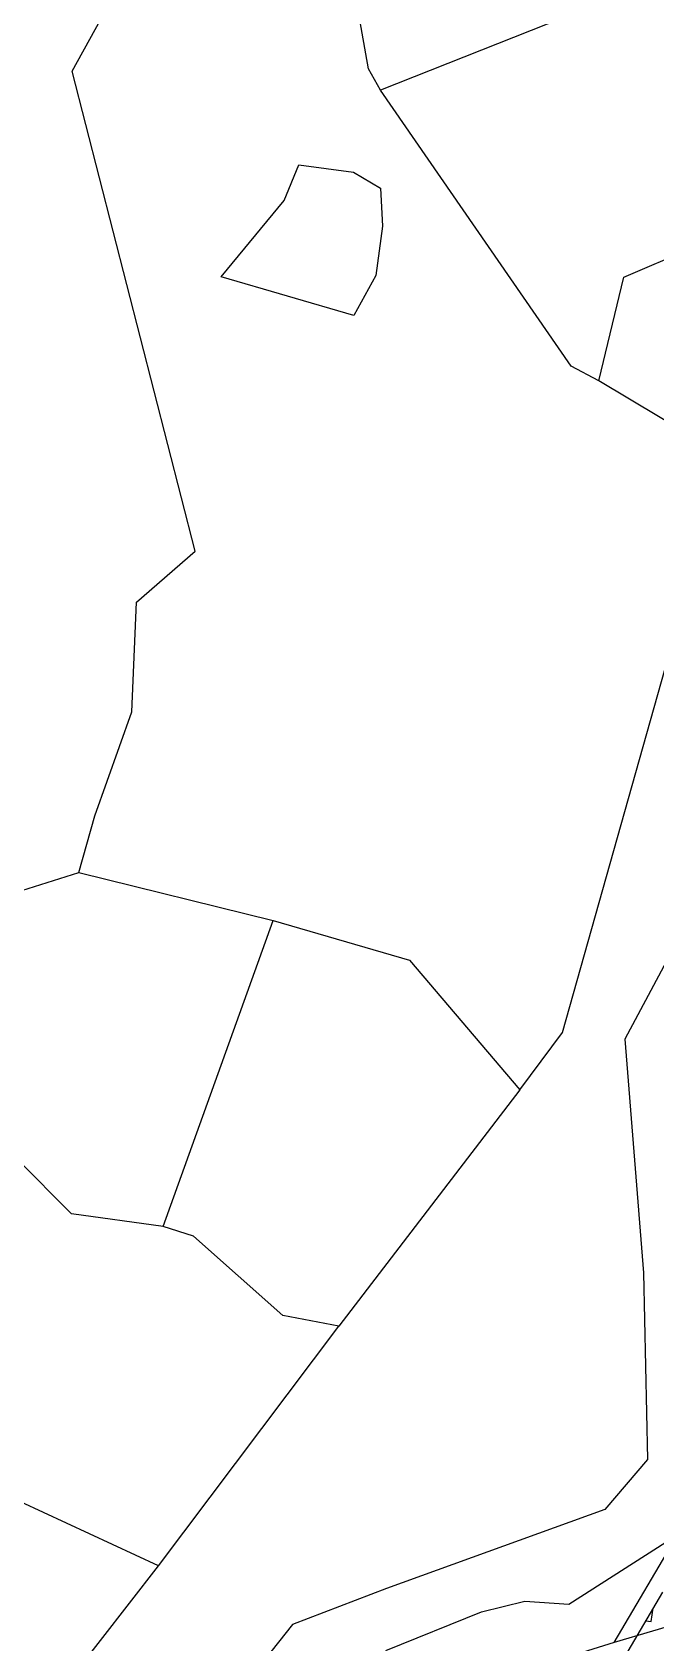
# Model space of a CAD drawing. Header units: metres. Extents: x 291974 to 293244, y 2020596 to 2023640.
# Drawn here: x 292271.9 to 292339.3, y 2020992 to 2021166 of the extents above; entities that cross this region are included whole.
import ezdxf

# ---------------------------------------------------------------- set-up
doc = ezdxf.new("R2010")
doc.units = ezdxf.units.M
doc.header["$MEASUREMENT"] = 0
for name, color, linetype in [('LINE_WATER', 4, 'Continuous'), ('POLY_HATCH', 12, 'Continuous'), ('POLY_PARCEL', 6, 'Continuous')]:
    doc.layers.add(name, color=color, linetype=linetype)

msp = doc.modelspace()

# ---------------------------------------------------------------- linework, layer by layer
at = {"layer": 'LINE_WATER'}
for p, q in [((292341.55, 2021067.73), (292335.92, 2021057.21)), ((292335.92, 2021057.21), (292337.93, 2021031.97)), ((292337.93, 2021031.97), (292338.39, 2021011.8)), ((292338.39, 2021011.8), (292333.75, 2021006.41)), ((292333.75, 2021006.41), (292310.17, 2020997.85)), ((292329.88, 2020996.16), (292341.67, 2021003.71)), ((292310.17, 2020997.85), (292300.01, 2020993.96)), ((292310.09, 2020991.16), (292320.44, 2020995.33)), ((292320.44, 2020995.33), (292325.11, 2020996.5)), ((292325.11, 2020996.5), (292329.88, 2020996.16)), ((292300.01, 2020993.96), (292295.48, 2020988.25))]:
    msp.add_line(p, q, dxfattribs=at)
at = {"layer": 'POLY_HATCH'}
msp.add_line((292340.01, 2020997.47), (292331.57, 2020983.16), dxfattribs=at)
at = {"layer": 'POLY_HATCH', "linetype": 'Continuous'}
for p, q in [((292338.79, 2020994.3), (292338.99, 2020995.74)), ((292338.18, 2020994.38), (292338.79, 2020994.3))]:
    msp.add_line(p, q, dxfattribs=at)
at = {"layer": 'POLY_PARCEL'}
for p, q in [((292308.22, 2021162.05), (292298.08, 2021219.72)), ((292276.18, 2021161.8), (292287.86, 2021182.93)), ((292335.51, 2021170.03), (292309.53, 2021159.74)), ((292309.53, 2021159.74), (292308.22, 2021162.05)), ((292289.47, 2021109.91), (292276.18, 2021161.8)), ((292330.11, 2021129.91), (292309.53, 2021159.74)), ((292299.11, 2021147.82), (292300.69, 2021151.67)), ((292300.69, 2021151.67), (292306.6, 2021150.88)), ((292306.6, 2021150.88), (292309.52, 2021149.13)), ((292309.52, 2021149.13), (292309.73, 2021145.04)), ((292292.28, 2021139.57), (292299.11, 2021147.82)), ((292309.73, 2021145.04), (292309.01, 2021139.72)), ((292335.8, 2021139.53), (292349.25, 2021145.28)), ((292306.62, 2021135.38), (292292.28, 2021139.57)), ((292309.01, 2021139.72), (292306.62, 2021135.38)), ((292333.1, 2021128.34), (292335.8, 2021139.53)), ((292333.1, 2021128.34), (292330.11, 2021129.91)), ((292346.73, 2021120.18), (292333.1, 2021128.34)), ((292329.18, 2021057.94), (292346.73, 2021120.18)), ((292283.16, 2021104.42), (292289.47, 2021109.91)), ((292282.64, 2021092.57), (292283.16, 2021104.42)), ((292278.65, 2021081.34), (292282.64, 2021092.57)), ((292276.9, 2021075.23), (292278.65, 2021081.34)), ((292270.75, 2021073.28), (292276.9, 2021075.23)), ((292276.9, 2021075.23), (292297.91, 2021070.04)), ((292286.02, 2021036.98), (292297.91, 2021070.04)), ((292297.91, 2021070.04), (292312.66, 2021065.73)), ((292312.66, 2021065.73), (292324.56, 2021051.75)), ((292324.56, 2021051.75), (292329.18, 2021057.94)), ((292324.56, 2021051.75), (292305.01, 2021026.21)), ((292276.11, 2021038.35), (292270.24, 2021044.24)), ((292285.54, 2021000.3), (292194.73, 2021042.41)), ((292286.02, 2021036.98), (292276.11, 2021038.35)), ((292289.29, 2021035.92), (292286.02, 2021036.98)), ((292298.97, 2021027.34), (292289.29, 2021035.92)), ((292285.54, 2021000.3), (292305.01, 2021026.21)), ((292305.01, 2021026.21), (292298.97, 2021027.34)), ((292409.67, 2021014.24), (292334.76, 2020992.04)), ((292334.76, 2020992.04), (292341.67, 2021003.71)), ((292272.99, 2020984.19), (292285.54, 2021000.3)), ((292334.76, 2020992.04), (292306.25, 2020983.14))]:
    msp.add_line(p, q, dxfattribs=at)

doc.saveas('drawing.dxf')
